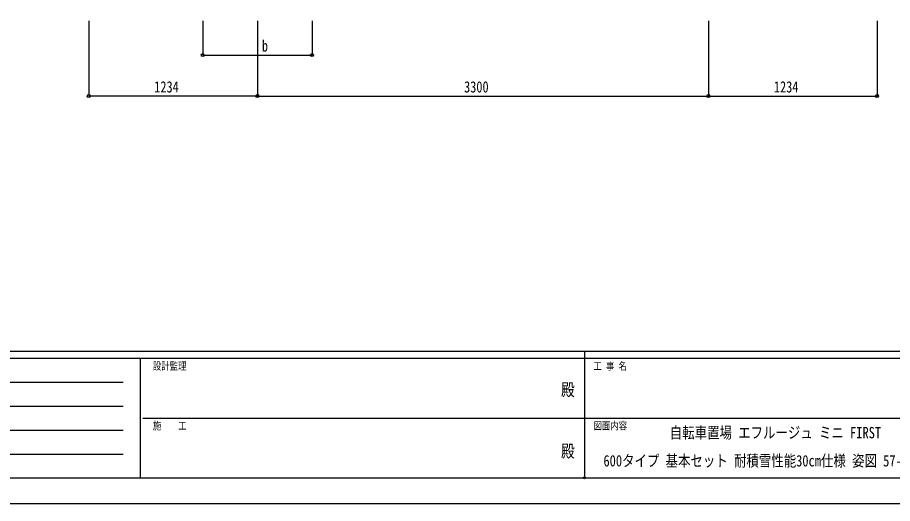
# Model space of a CAD drawing. Units: millimetres, scale not verified. Extents: x -10512 to 10512, y -7425 to 7425.
# Drawn here: x -4161 to 2241, y -7425 to -3866 of the extents above; entities that cross this region are included whole.
import ezdxf
from ezdxf.enums import TextEntityAlignment as Align

# ---------------------------------------------------------------- set-up
doc = ezdxf.new("R2010")
doc.units = ezdxf.units.MM
doc.header["$LTSCALE"] = 30
doc.header["$PDMODE"] = 32
doc.header["$PDSIZE"] = 15
for name, color, linetype in [('0-2_USER1', 3, 'Continuous'), ('0-6_YKK_D', 6, 'Continuous'), ('0-7_YKK_ZWAK', 7, 'Continuous')]:
    doc.layers.add(name, color=color, linetype=linetype)
doc.styles.add('ＭＳ ゴシック', font='')
doc.styles.get('ＭＳ ゴシック').set_extended_font_data('MS Gothic')

msp = doc.modelspace()

# ---------------------------------------------------------------- linework, layer by layer
at = {"layer": '0-6_YKK_D'}
for p, q in [((-3639.61, -3890.74), (-3639.61, -4441.74)), ((-2805.56, -3890.8), (-2805.56, -4141.74)), ((-2405.61, -3890.74), (-2405.61, -4441.74)), ((-2405.61, -3890.74), (-2405.61, -4441.74)), ((-2005.81, -3890.8), (-2005.81, -4141.74)), ((894.39, -3890.74), (894.39, -4441.74)), ((894.39, -3890.74), (894.39, -4441.74)), ((2128.39, -3890.74), (2128.39, -4441.74)), ((-2805.56, -4140.74), (-2005.81, -4140.74)), ((-2405.61, -4440.74), (-3639.61, -4440.74)), ((-2405.61, -4440.74), (894.39, -4440.74)), ((894.39, -4440.74), (2128.39, -4440.74))]:
    msp.add_line(p, q, dxfattribs=at)
for centre in [(-2805.56, -4140.74), (-2005.81, -4140.74), (-3639.61, -4440.74), (-2405.61, -4440.74), (-2405.61, -4440.74), (894.39, -4440.74), (894.39, -4440.74), (2128.39, -4440.74)]:
    msp.add_circle(centre, 10.62, dxfattribs=at)
at = {"layer": '0-7_YKK_ZWAK'}
for p, q in [((9737.55, -6312.5), (-9762.45, -6312.5)), ((-12.45, -6312.5), (-12.45, -7237.5)), ((-3262.45, -6362.5), (-9762.45, -6362.5)), ((-3262.45, -6362.5), (-3262.45, -7237.5)), ((-12.45, -6362.5), (-3262.45, -6362.5)), ((3237.55, -6362.5), (-12.45, -6362.5)), ((-9656.2, -6537.5), (-3387.45, -6537.5)), ((-9656.2, -6712.5), (-3387.45, -6712.5)), ((-3243.7, -6800), (-12.45, -6800)), ((-12.45, -6800), (3237.55, -6800)), ((-9656.2, -6887.5), (-3387.45, -6887.5)), ((-9656.2, -7062.5), (-3387.45, -7062.5)), ((-9762.45, -7237.5), (-3262.45, -7237.5)), ((-3262.45, -7237.5), (-12.45, -7237.5)), ((-12.45, -7237.5), (3237.55, -7237.5))]:
    msp.add_line(p, q, dxfattribs=at)
msp.add_lwpolyline([(-10512.5, -7425), (10512.5, -7425), (10512.5, 7425), (-10512.5, 7425)], close=True, dxfattribs=at)
msp.add_point((-12.45, -7237.5), dxfattribs=at)

# ---------------------------------------------------------------- texts
at = {"layer": '0-2_USER1', "style": 'ＭＳ ゴシック', "width": 0.8}
for s, p in [('自転車置場 エフルージュ ミニ FIRST', (611.55, -6972.71)), ('600タイプ 基本セット 耐積雪性能30㎝仕様 姿図 57-21', (126.22, -7178.54))]:
    msp.add_text(s, height=83.39, dxfattribs=at).set_placement(p, align=Align.BOTTOM_LEFT)
at = {"layer": '0-6_YKK_D', "style": 'ＭＳ ゴシック', "width": 0.8}
for s, p in [('b', (-2373.16, -4139.74)), ('1234', (-3160.61, -4439.74)), ('3300', (-893.61, -4439.74)), ('1234', (1373.39, -4439.74))]:
    msp.add_text(s, height=82.48, dxfattribs=at).set_placement(p, align=Align.BOTTOM_LEFT)
at = {"layer": '0-7_YKK_ZWAK', "style": 'ＭＳ ゴシック', "width": 0.8}
for s, height, p in [('設計監理', 54.99, (-3170.78, -6462.5)), ('工 事 名', 54.99, (53.17, -6462.5)), ('殿', 91.64, (-184.17, -6664.58)), ('施\u3000\u3000工', 54.99, (-3170.78, -6900)), ('図面内容', 54.99, (53.17, -6900)), ('殿', 91.64, (-184.17, -7114.58))]:
    msp.add_text(s, height=height, dxfattribs=at).set_placement(p, align=Align.BOTTOM_LEFT)

doc.saveas('drawing.dxf')
